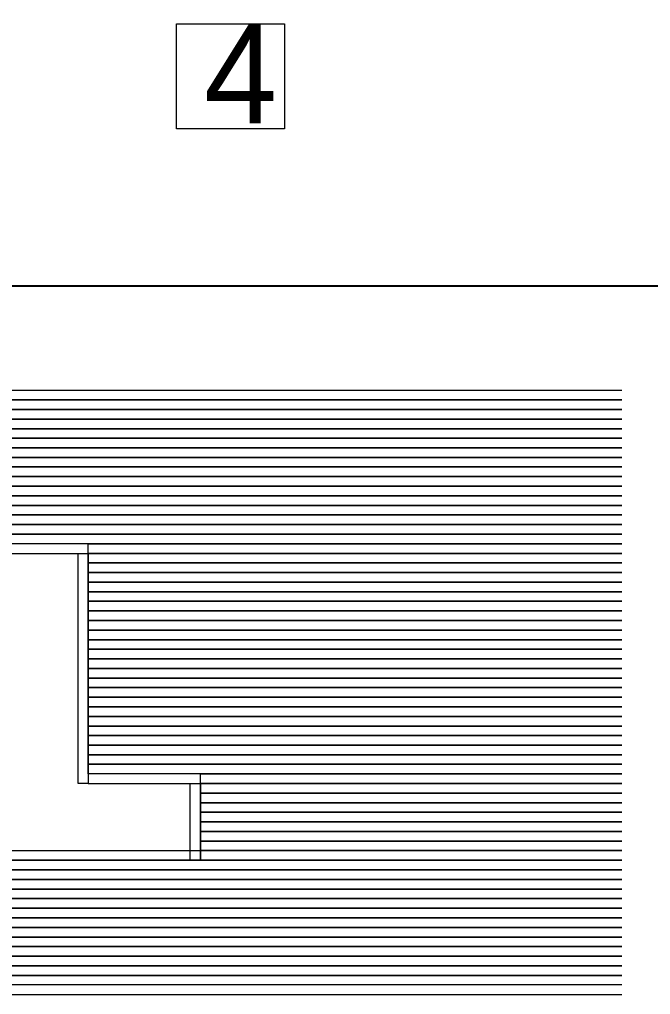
# Model space of a CAD drawing. Header units: millimetres. Extents: x 0 to 841, y 0 to 594.
# Drawn here: x 706.54 to 719.43, y 97.95 to 117.85 of the extents above; entities that cross this region are included whole.
import ezdxf

# ---------------------------------------------------------------- set-up
doc = ezdxf.new("R2010")
doc.units = ezdxf.units.MM
doc.header["$LTSCALE"] = 1.5
doc.layers.add('1', color=7, linetype='Continuous', lineweight=13)

msp = doc.modelspace()

# ---------------------------------------------------------------- linework, layer by layer
at = {"layer": '1', "lineweight": 25}
msp.add_line((648.723, 112.418), (829.276, 112.418), dxfattribs=at)
msp.add_line((648.723, 112.418), (829.276, 112.418), dxfattribs=at)
at = {"layer": '1'}
for p, q in [((659.387, 110.283), (718.839, 110.283)), ((659.387, 110.283), (718.839, 110.283)), ((659.387, 110.087), (718.839, 110.087)), ((659.387, 110.087), (718.839, 110.087)), ((659.387, 109.891), (718.839, 109.891)), ((659.387, 109.891), (718.839, 109.891)), ((667.723, 109.695), (718.839, 109.695)), ((667.723, 109.695), (718.839, 109.695)), ((667.931, 109.499), (718.839, 109.499)), ((667.931, 109.499), (718.839, 109.499)), ((668.139, 109.304), (718.839, 109.304)), ((668.139, 109.304), (718.839, 109.304)), ((668.348, 109.108), (718.839, 109.108)), ((668.348, 109.108), (718.839, 109.108)), ((668.557, 108.912), (718.839, 108.912)), ((668.557, 108.912), (718.839, 108.912)), ((668.765, 108.717), (718.839, 108.717)), ((668.765, 108.717), (718.839, 108.717)), ((668.973, 108.52), (718.839, 108.52)), ((668.973, 108.52), (718.839, 108.52)), ((669.182, 108.324), (718.839, 108.324)), ((669.182, 108.324), (718.839, 108.324)), ((669.39, 108.129), (718.839, 108.129)), ((669.39, 108.129), (718.839, 108.129)), ((669.598, 108.129), (718.839, 108.129)), ((669.598, 108.129), (718.839, 108.129)), ((669.807, 107.933), (718.839, 107.933)), ((669.807, 107.933), (718.839, 107.933)), ((670.015, 107.737), (718.839, 107.737)), ((670.015, 107.737), (718.839, 107.737)), ((670.432, 107.541), (718.839, 107.541)), ((670.432, 107.541), (718.839, 107.541)), ((678.143, 107.346), (718.839, 107.346)), ((678.143, 107.346), (718.839, 107.346)), ((707.941, 107.15), (718.839, 107.15)), ((707.941, 107.15), (718.839, 107.15)), ((707.941, 106.954), (718.839, 106.954)), ((707.941, 106.954), (718.839, 106.954)), ((707.941, 106.758), (718.839, 106.758)), ((707.941, 106.758), (718.839, 106.758)), ((707.941, 106.562), (718.839, 106.562)), ((707.941, 106.562), (718.839, 106.562)), ((707.941, 106.366), (718.839, 106.366)), ((707.941, 106.366), (718.839, 106.366)), ((707.941, 106.17), (718.839, 106.17)), ((707.941, 106.17), (718.839, 106.17)), ((707.941, 105.975), (718.839, 105.975)), ((707.941, 105.975), (718.839, 105.975)), ((707.941, 105.779), (718.839, 105.779)), ((707.941, 105.779), (718.839, 105.779)), ((707.941, 105.583), (718.839, 105.583)), ((707.941, 105.583), (718.839, 105.583)), ((707.941, 105.387), (718.839, 105.387)), ((707.941, 105.387), (718.839, 105.387)), ((707.941, 105.191), (718.839, 105.191)), ((707.941, 105.191), (718.839, 105.191)), ((707.941, 104.995), (718.839, 104.995)), ((707.941, 104.995), (718.839, 104.995)), ((707.941, 104.799), (718.839, 104.799)), ((707.941, 104.799), (718.839, 104.799)), ((707.941, 104.604), (718.839, 104.604)), ((707.941, 104.604), (718.839, 104.604)), ((707.941, 104.408), (718.839, 104.408)), ((707.941, 104.408), (718.839, 104.408)), ((707.941, 104.212), (718.839, 104.212)), ((707.941, 104.212), (718.839, 104.212)), ((707.941, 104.017), (718.839, 104.017)), ((707.941, 104.017), (718.839, 104.017)), ((707.941, 103.82), (718.839, 103.82)), ((707.941, 103.82), (718.839, 103.82)), ((707.941, 103.624), (718.839, 103.624)), ((707.941, 103.624), (718.839, 103.624)), ((707.941, 103.428), (718.839, 103.428)), ((707.941, 103.428), (718.839, 103.428)), ((707.941, 103.233), (718.839, 103.233)), ((707.941, 103.233), (718.839, 103.233)), ((707.941, 103.037), (718.839, 103.037)), ((707.941, 103.037), (718.839, 103.037)), ((707.941, 102.841), (718.839, 102.841)), ((707.941, 102.841), (718.839, 102.841)), ((707.941, 102.646), (718.839, 102.646)), ((707.941, 102.646), (718.839, 102.646)), ((710.234, 102.45), (718.839, 102.45)), ((710.234, 102.45), (718.839, 102.45)), ((710.234, 102.254), (718.839, 102.254)), ((710.234, 102.254), (718.839, 102.254)), ((710.234, 102.058), (718.839, 102.058)), ((710.234, 102.058), (718.839, 102.058)), ((710.234, 101.862), (718.839, 101.862)), ((710.234, 101.862), (718.839, 101.862)), ((710.234, 101.666), (718.839, 101.666)), ((710.234, 101.666), (718.839, 101.666)), ((710.234, 101.47), (718.839, 101.47)), ((710.234, 101.47), (718.839, 101.47)), ((710.234, 101.275), (718.839, 101.275)), ((710.234, 101.275), (718.839, 101.275)), ((710.234, 101.079), (718.839, 101.079)), ((710.234, 101.079), (718.839, 101.079)), ((710.234, 100.883), (718.839, 100.883)), ((710.234, 100.883), (718.839, 100.883)), ((678.35, 100.687), (718.839, 100.687)), ((678.35, 100.687), (718.839, 100.687)), ((670.224, 100.491), (718.839, 100.491)), ((670.224, 100.491), (718.839, 100.491)), ((670.432, 100.491), (718.839, 100.491)), ((670.432, 100.491), (718.839, 100.491)), ((669.807, 100.295), (718.839, 100.295)), ((669.807, 100.295), (718.839, 100.295)), ((669.598, 100.099), (718.839, 100.099)), ((669.598, 100.099), (718.839, 100.099)), ((669.182, 99.904), (718.839, 99.904)), ((669.182, 99.904), (718.839, 99.904)), ((668.765, 99.708), (718.839, 99.708)), ((668.765, 99.708), (718.839, 99.708)), ((659.387, 99.512), (718.839, 99.512)), ((659.387, 99.512), (718.839, 99.512)), ((667.931, 99.512), (718.839, 99.512)), ((667.931, 99.512), (718.839, 99.512)), ((659.387, 99.317), (718.839, 99.317)), ((659.387, 99.317), (718.839, 99.317)), ((659.387, 99.12), (718.839, 99.12)), ((659.387, 99.12), (718.839, 99.12)), ((659.387, 98.924), (718.839, 98.924)), ((659.387, 98.924), (718.839, 98.924)), ((659.387, 98.728), (718.839, 98.728)), ((659.387, 98.728), (718.839, 98.728)), ((659.387, 98.533), (718.839, 98.533)), ((659.387, 98.533), (718.839, 98.533)), ((659.387, 98.337), (718.839, 98.337)), ((659.387, 98.337), (718.839, 98.337))]:
    msp.add_line(p, q, dxfattribs=at)
for points in [[(709.741, 117.769), (711.952, 117.769), (711.952, 115.624), (709.741, 115.624)], [(709.741, 117.769), (711.952, 117.769), (711.952, 115.624), (709.741, 115.624)], [(707.941, 107.15), (706.274, 107.15), (706.274, 106.954), (707.941, 106.954)], [(707.941, 107.15), (706.274, 107.15), (706.274, 106.954), (707.941, 106.954)], [(707.733, 102.254), (707.733, 106.954), (707.941, 106.954), (707.941, 102.254)], [(707.733, 102.254), (707.733, 106.954), (707.941, 106.954), (707.941, 102.254)], [(710.234, 102.45), (707.941, 102.45), (707.941, 102.254), (710.234, 102.254)], [(710.234, 102.45), (707.941, 102.45), (707.941, 102.254), (710.234, 102.254)], [(710.025, 100.687), (710.025, 102.254), (710.234, 102.254), (710.234, 100.687)], [(710.025, 100.687), (710.025, 102.254), (710.234, 102.254), (710.234, 100.687)], [(706.274, 100.883), (710.234, 100.883), (710.234, 100.687), (706.274, 100.687)], [(706.274, 100.883), (710.234, 100.883), (710.234, 100.687), (706.274, 100.687)]]:
    msp.add_lwpolyline(points, close=True, dxfattribs=at)
for points in [[(718.839, 110.087), (659.387, 110.087), (659.387, 110.283), (718.839, 110.283)], [(718.839, 110.087), (659.387, 110.087), (659.387, 110.283)], [(718.839, 110.087), (659.387, 110.087), (659.387, 110.283), (718.839, 110.283)], [(718.839, 110.087), (659.387, 110.087), (659.387, 110.283)], [(718.839, 109.891), (659.387, 109.891), (659.387, 110.087)], [(718.839, 109.891), (659.387, 109.891), (659.387, 110.087)], [(718.839, 109.695), (659.387, 109.695), (659.387, 109.891)], [(718.839, 109.695), (659.387, 109.695), (659.387, 109.891)], [(718.839, 109.499), (667.723, 109.499), (667.723, 109.695)], [(718.839, 109.499), (667.723, 109.499), (667.723, 109.695)], [(718.839, 109.304), (667.931, 109.304), (667.931, 109.499)], [(718.839, 109.304), (667.931, 109.304), (667.931, 109.499)], [(718.839, 109.108), (668.139, 109.108), (668.139, 109.304), (718.839, 109.304)], [(718.839, 109.108), (668.139, 109.108), (668.139, 109.304)], [(718.839, 109.108), (668.139, 109.108), (668.139, 109.304), (718.839, 109.304)], [(718.839, 109.108), (668.139, 109.108), (668.139, 109.304)], [(718.839, 108.912), (668.348, 108.912), (668.348, 109.108)], [(718.839, 108.912), (668.348, 108.912), (668.348, 109.108)], [(718.839, 108.717), (668.557, 108.717), (668.557, 108.912)], [(718.839, 108.717), (668.557, 108.717), (668.557, 108.912)], [(718.839, 108.52), (668.765, 108.52), (668.765, 108.717)], [(718.839, 108.52), (668.765, 108.52), (668.765, 108.717)], [(718.839, 108.324), (668.973, 108.324), (668.973, 108.52)], [(718.839, 108.324), (668.973, 108.324), (668.973, 108.52)], [(718.839, 108.129), (669.182, 108.129), (669.182, 108.324)], [(718.839, 108.129), (669.182, 108.129), (669.182, 108.324)], [(718.839, 107.933), (669.39, 107.933), (669.39, 108.129)], [(718.839, 107.933), (669.39, 107.933), (669.39, 108.129)], [(718.839, 107.933), (669.598, 107.933), (669.598, 108.129)], [(718.839, 107.933), (669.598, 107.933), (669.598, 108.129)], [(718.839, 107.737), (669.807, 107.737), (669.807, 107.933)], [(718.839, 107.737), (669.807, 107.737), (669.807, 107.933)], [(718.839, 107.541), (670.015, 107.541), (670.015, 107.737)], [(718.839, 107.541), (670.015, 107.541), (670.015, 107.737)], [(718.839, 107.346), (670.432, 107.346), (670.432, 107.541)], [(718.839, 107.346), (670.432, 107.346), (670.432, 107.541)], [(718.839, 107.15), (678.143, 107.15), (678.143, 107.346)], [(718.839, 107.15), (678.143, 107.15), (678.143, 107.346)], [(718.839, 106.954), (707.941, 106.954), (707.941, 107.15)], [(718.839, 106.954), (707.941, 106.954), (707.941, 107.15)], [(718.839, 106.758), (707.941, 106.758), (707.941, 106.954), (718.839, 106.954)], [(718.839, 106.758), (707.941, 106.758), (707.941, 106.954)], [(718.839, 106.758), (707.941, 106.758), (707.941, 106.954), (718.839, 106.954)], [(718.839, 106.758), (707.941, 106.758), (707.941, 106.954)], [(718.839, 106.562), (707.941, 106.562), (707.941, 106.758)], [(718.839, 106.562), (707.941, 106.562), (707.941, 106.758)], [(718.839, 106.366), (707.941, 106.366), (707.941, 106.562)], [(718.839, 106.366), (707.941, 106.366), (707.941, 106.562)], [(718.839, 106.17), (707.941, 106.17), (707.941, 106.366)], [(718.839, 106.17), (707.941, 106.17), (707.941, 106.366)], [(718.839, 105.975), (707.941, 105.975), (707.941, 106.17)], [(718.839, 105.975), (707.941, 105.975), (707.941, 106.17)], [(718.839, 105.779), (707.941, 105.779), (707.941, 105.975), (718.839, 105.975)], [(718.839, 105.779), (707.941, 105.779), (707.941, 105.975)], [(718.839, 105.779), (707.941, 105.779), (707.941, 105.975), (718.839, 105.975)], [(718.839, 105.779), (707.941, 105.779), (707.941, 105.975)], [(718.839, 105.583), (707.941, 105.583), (707.941, 105.779)], [(718.839, 105.583), (707.941, 105.583), (707.941, 105.779)], [(718.839, 105.387), (707.941, 105.387), (707.941, 105.583)], [(718.839, 105.387), (707.941, 105.387), (707.941, 105.583)], [(718.839, 105.191), (707.941, 105.191), (707.941, 105.387)], [(718.839, 105.191), (707.941, 105.191), (707.941, 105.387)], [(718.839, 104.995), (707.941, 104.995), (707.941, 105.191)], [(718.839, 104.995), (707.941, 104.995), (707.941, 105.191)], [(718.839, 104.799), (707.941, 104.799), (707.941, 104.995)], [(718.839, 104.799), (707.941, 104.799), (707.941, 104.995)], [(718.839, 104.604), (707.941, 104.604), (707.941, 104.799), (718.839, 104.799)], [(718.839, 104.604), (707.941, 104.604), (707.941, 104.799)], [(718.839, 104.604), (707.941, 104.604), (707.941, 104.799), (718.839, 104.799)], [(718.839, 104.604), (707.941, 104.604), (707.941, 104.799)], [(718.839, 104.408), (707.941, 104.408), (707.941, 104.604)], [(718.839, 104.408), (707.941, 104.408), (707.941, 104.604)], [(718.839, 104.212), (707.941, 104.212), (707.941, 104.408)], [(718.839, 104.212), (707.941, 104.212), (707.941, 104.408)], [(718.839, 104.017), (707.941, 104.017), (707.941, 104.212)], [(718.839, 104.017), (707.941, 104.017), (707.941, 104.212)], [(718.839, 103.82), (707.941, 103.82), (707.941, 104.017)], [(718.839, 103.82), (707.941, 103.82), (707.941, 104.017)], [(718.839, 103.624), (707.941, 103.624), (707.941, 103.82), (718.839, 103.82)], [(718.839, 103.624), (707.941, 103.624), (707.941, 103.82)], [(718.839, 103.624), (707.941, 103.624), (707.941, 103.82), (718.839, 103.82)], [(718.839, 103.624), (707.941, 103.624), (707.941, 103.82)], [(718.839, 103.428), (707.941, 103.428), (707.941, 103.624)], [(718.839, 103.428), (707.941, 103.428), (707.941, 103.624)], [(718.839, 103.233), (707.941, 103.233), (707.941, 103.428)], [(718.839, 103.233), (707.941, 103.233), (707.941, 103.428)], [(718.839, 103.037), (707.941, 103.037), (707.941, 103.233)], [(718.839, 103.037), (707.941, 103.037), (707.941, 103.233)], [(718.839, 102.841), (707.941, 102.841), (707.941, 103.037)], [(718.839, 102.841), (707.941, 102.841), (707.941, 103.037)], [(718.839, 102.646), (707.941, 102.646), (707.941, 102.841)], [(718.839, 102.646), (707.941, 102.646), (707.941, 102.841)], [(718.839, 102.45), (707.941, 102.45), (707.941, 102.646), (718.839, 102.646)], [(718.839, 102.45), (707.941, 102.45), (707.941, 102.646)], [(718.839, 102.45), (707.941, 102.45), (707.941, 102.646), (718.839, 102.646)], [(718.839, 102.45), (707.941, 102.45), (707.941, 102.646)], [(718.839, 102.254), (710.234, 102.254), (710.234, 102.45)], [(718.839, 102.254), (710.234, 102.254), (710.234, 102.45)], [(718.839, 102.058), (710.234, 102.058), (710.234, 102.254)], [(718.839, 102.058), (710.234, 102.058), (710.234, 102.254)], [(718.839, 101.862), (710.234, 101.862), (710.234, 102.058)], [(718.839, 101.862), (710.234, 101.862), (710.234, 102.058)], [(718.839, 101.666), (710.234, 101.666), (710.234, 101.862)], [(718.839, 101.666), (710.234, 101.666), (710.234, 101.862)], [(718.839, 101.47), (710.234, 101.47), (710.234, 101.666), (718.839, 101.666)], [(718.839, 101.47), (710.234, 101.47), (710.234, 101.666)], [(718.839, 101.47), (710.234, 101.47), (710.234, 101.666), (718.839, 101.666)], [(718.839, 101.47), (710.234, 101.47), (710.234, 101.666)], [(718.839, 101.275), (710.234, 101.275), (710.234, 101.47)], [(718.839, 101.275), (710.234, 101.275), (710.234, 101.47)], [(718.839, 101.079), (710.234, 101.079), (710.234, 101.275)], [(718.839, 101.079), (710.234, 101.079), (710.234, 101.275)], [(718.839, 100.883), (710.234, 100.883), (710.234, 101.079)], [(718.839, 100.883), (710.234, 100.883), (710.234, 101.079)], [(718.839, 100.687), (710.234, 100.687), (710.234, 100.883)], [(718.839, 100.687), (710.234, 100.687), (710.234, 100.883)], [(718.839, 100.491), (678.35, 100.491), (678.35, 100.687)], [(718.839, 100.491), (678.35, 100.491), (678.35, 100.687)], [(718.839, 100.295), (670.224, 100.295), (670.224, 100.491)], [(718.839, 100.295), (670.224, 100.295), (670.224, 100.491)], [(718.839, 100.295), (670.432, 100.295), (670.432, 100.491)], [(718.839, 100.295), (670.432, 100.295), (670.432, 100.491)], [(718.839, 100.099), (669.807, 100.099), (669.807, 100.295)], [(718.839, 100.099), (669.807, 100.099), (669.807, 100.295)], [(718.839, 99.904), (669.598, 99.904), (669.598, 100.099)], [(718.839, 99.904), (669.598, 99.904), (669.598, 100.099)], [(718.839, 99.708), (669.182, 99.708), (669.182, 99.904)], [(718.839, 99.708), (669.182, 99.708), (669.182, 99.904)], [(718.839, 99.512), (668.765, 99.512), (668.765, 99.708)], [(718.839, 99.512), (668.765, 99.512), (668.765, 99.708)], [(718.839, 99.317), (659.387, 99.317), (659.387, 99.512)], [(718.839, 99.317), (659.387, 99.317), (659.387, 99.512)], [(718.839, 99.317), (667.931, 99.317), (667.931, 99.512)], [(718.839, 99.317), (667.931, 99.317), (667.931, 99.512)], [(718.839, 99.12), (659.387, 99.12), (659.387, 99.317)], [(718.839, 99.12), (659.387, 99.12), (659.387, 99.317)], [(718.839, 98.924), (659.387, 98.924), (659.387, 99.12)], [(718.839, 98.924), (659.387, 98.924), (659.387, 99.12)], [(718.839, 98.728), (659.387, 98.728), (659.387, 98.924)], [(718.839, 98.728), (659.387, 98.728), (659.387, 98.924)], [(718.839, 98.533), (659.387, 98.533), (659.387, 98.728)], [(718.839, 98.533), (659.387, 98.533), (659.387, 98.728)], [(718.839, 98.337), (659.387, 98.337), (659.387, 98.533)], [(718.839, 98.337), (659.387, 98.337), (659.387, 98.533)], [(718.839, 98.141), (659.387, 98.141), (659.387, 98.337), (718.839, 98.337)], [(718.839, 98.141), (659.387, 98.141), (659.387, 98.337)], [(718.839, 98.141), (659.387, 98.141), (659.387, 98.337), (718.839, 98.337)], [(718.839, 98.141), (659.387, 98.141), (659.387, 98.337)], [(718.839, 98.141), (659.387, 98.141), (659.387, 97.946), (718.839, 97.946)], [(718.839, 98.141), (659.387, 98.141), (659.387, 97.946), (718.839, 97.946)]]:
    msp.add_lwpolyline(points, dxfattribs=at)

# ---------------------------------------------------------------- texts
msp.add_text('Acceptance Code:  1      1B      2A      2      3      4  ', height=2.013, dxfattribs=at).set_placement((653.298, 115.734))
msp.add_text('Acceptance Code:  1      1B      2A      2      3      4  ', height=2.013, dxfattribs=at).set_placement((653.298, 115.734))

doc.saveas('drawing.dxf')
